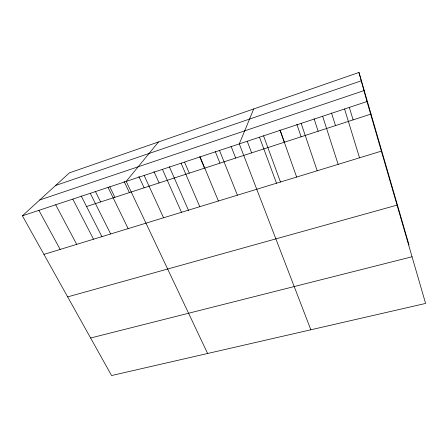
<?xml version="1.0" encoding="UTF-8"?>
<svg xmlns="http://www.w3.org/2000/svg" width="448" height="448" viewBox="0 0 448 448"><rect width="100%" height="100%" fill="white"/><g stroke="black" fill="none" stroke-linecap="round" stroke-linejoin="round"><path stroke-width="0.67" d="M253.708 108.959L239.305 143.892L310.845 329.784M158.48 141.971L126.196 181.401L207.62 353.489M358.971 72.458L366.974 101.556L425.6 303.436L111.574 375.542L22.4 215.818L69.412 172.85L358.971 72.458L409.03 245.011M55.614 185.466L361.267 80.819M39.732 199.982L363.966 90.625M22.4 215.818L366.974 101.556M86.565 206.522L371.039 114.055M43.938 254.391L381.371 151.127M67.659 296.884L397.051 205.122M90.614 337.999L412.048 256.777M38.892 210.353L60.166 249.424M55.692 204.781L76.698 244.367M72.817 199.102L93.531 239.215M81.166 195.922L101.892 236.6M90.266 193.318L110.678 233.968M95.385 191.43L100.626 201.953M108.058 187.415L128.15 228.62M109.726 186.67L114.901 197.31M124.09 181.406L129.405 192.601M138.891 176.495L144.133 187.813M144.138 175.454L163.565 217.784M153.927 171.5L159.09 182.952M162.434 169.383L181.502 212.29M169.299 166.628L188.552 210.504M181.087 163.201L199.78 206.696M184.638 162.266L189.28 173.135M200.11 156.89L218.411 200.995M199.752 156.75L204.501 168.19M215.298 151.586L219.962 163.162M219.509 150.455L237.401 195.182M231.095 146.345L235.676 158.054M247.229 141.215L251.642 152.863M259.498 137.2L276.506 183.215M263.547 135.806L280.504 182.073M279.972 129.847L284.357 142.229M280.112 130.362L296.643 177.055M296.839 124.247L301.118 136.78M301.151 123.385L317.184 170.766M314.059 118.765L318.164 131.242M322.627 116.262L338.145 164.354M331.498 112.974L335.49 125.608M344.568 108.987L359.537 157.808M349.3 107.296L353.114 119.879"/></g></svg>
